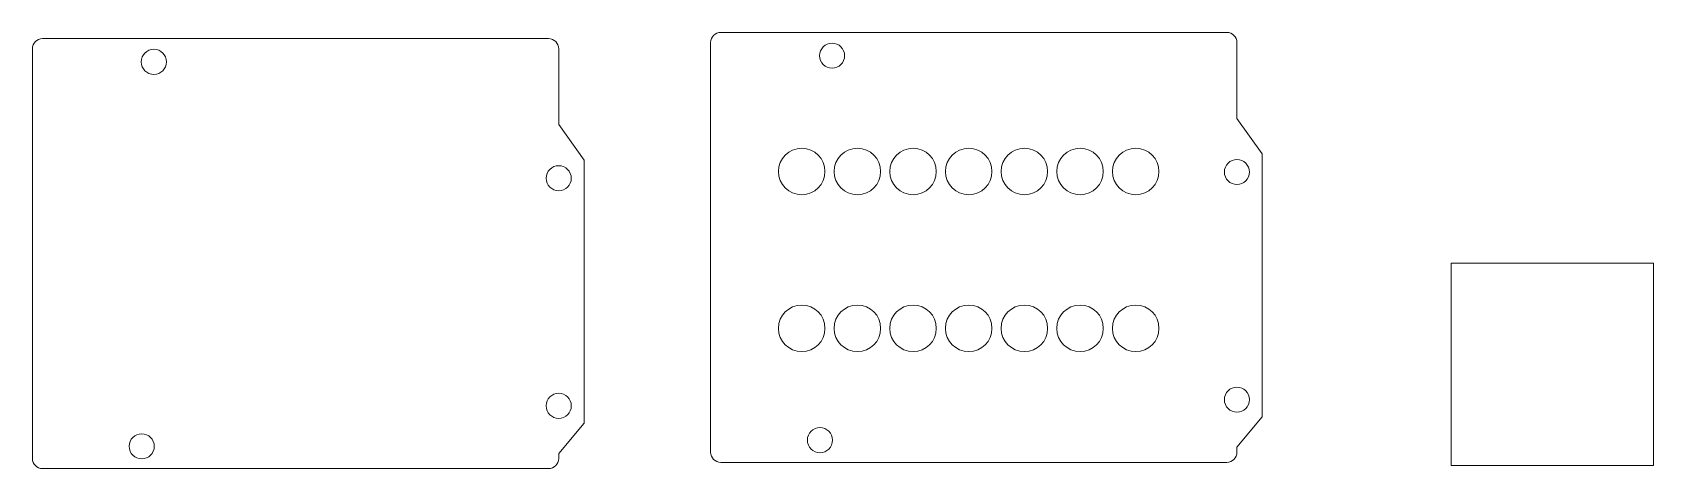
# Model space of a CAD drawing. Header units: inches. Extents: x 1.37 to 9.37, y 3.37 to 5.53.
import ezdxf

# ---------------------------------------------------------------- set-up
doc = ezdxf.new("R2010")
doc.units = ezdxf.units.IN
doc.header["$MEASUREMENT"] = 0
doc.layers.add('VISIBLE', color=7, linetype='Continuous', lineweight=0)

msp = doc.modelspace()

# ---------------------------------------------------------------- linework, layer by layer
at = {"layer": 'VISIBLE'}
for p, q in [((4.7659, 5.5294), (7.2659, 5.5294)), ((1.3654, 3.4238), (1.3654, 5.4488)), ((1.4154, 5.4988), (3.9154, 5.4988)), ((3.9654, 5.4488), (3.9654, 5.0738)), ((4.7159, 3.4544), (4.7159, 5.4794)), ((7.3159, 5.4794), (7.3159, 5.1044)), ((3.9654, 5.0738), (4.0904, 4.8988)), ((7.3159, 5.1044), (7.4409, 4.9294)), ((4.0904, 4.8988), (4.0904, 3.5988)), ((7.4409, 4.9294), (7.4409, 3.6294)), ((8.3743, 4.3885), (9.3743, 4.3885)), ((8.3743, 3.3885), (8.3743, 4.3885)), ((9.3743, 4.3885), (9.3743, 3.3885)), ((7.4409, 3.6294), (7.3159, 3.4794)), ((4.0904, 3.5988), (3.9654, 3.4488)), ((3.9654, 3.4488), (3.9654, 3.4238)), ((7.3159, 3.4794), (7.3159, 3.4544)), ((3.9154, 3.3738), (1.4154, 3.3738)), ((7.2659, 3.4044), (4.7659, 3.4044)), ((9.3743, 3.3885), (8.3743, 3.3885))]:
    msp.add_line(p, q, dxfattribs=at)
for centre, radius in [((5.3159, 5.4144), 0.062), ((1.9654, 5.3838), 0.062), ((5.1659, 4.8419), 0.115), ((5.4409, 4.8419), 0.115), ((5.7159, 4.8419), 0.115), ((5.9909, 4.8419), 0.115), ((6.2659, 4.8419), 0.115), ((6.5409, 4.8419), 0.115), ((6.8159, 4.8419), 0.115), ((7.3159, 4.8394), 0.062), ((3.9654, 4.8088), 0.062), ((5.1659, 4.0669), 0.115), ((5.4409, 4.0669), 0.115), ((5.7159, 4.0669), 0.115), ((5.9909, 4.0669), 0.115), ((6.2659, 4.0669), 0.115), ((6.5409, 4.0669), 0.115), ((6.8159, 4.0669), 0.115), ((7.3159, 3.7144), 0.062), ((3.9654, 3.6838), 0.062), ((1.9054, 3.4838), 0.062), ((5.2559, 3.5144), 0.062)]:
    msp.add_circle(centre, radius, dxfattribs=at)
for centre, start, end in [((4.7659, 5.4794), 90, 180), ((7.2659, 5.4794), 0, 90), ((1.4154, 5.4488), 90, 180), ((3.9154, 5.4488), 0, 90), ((4.7659, 3.4544), 180, 270), ((7.2659, 3.4544), 270, 0), ((1.4154, 3.4238), 180, 270), ((3.9154, 3.4238), 270, 0)]:
    msp.add_arc(centre, 0.05, start, end, dxfattribs=at)

doc.saveas('drawing.dxf')
